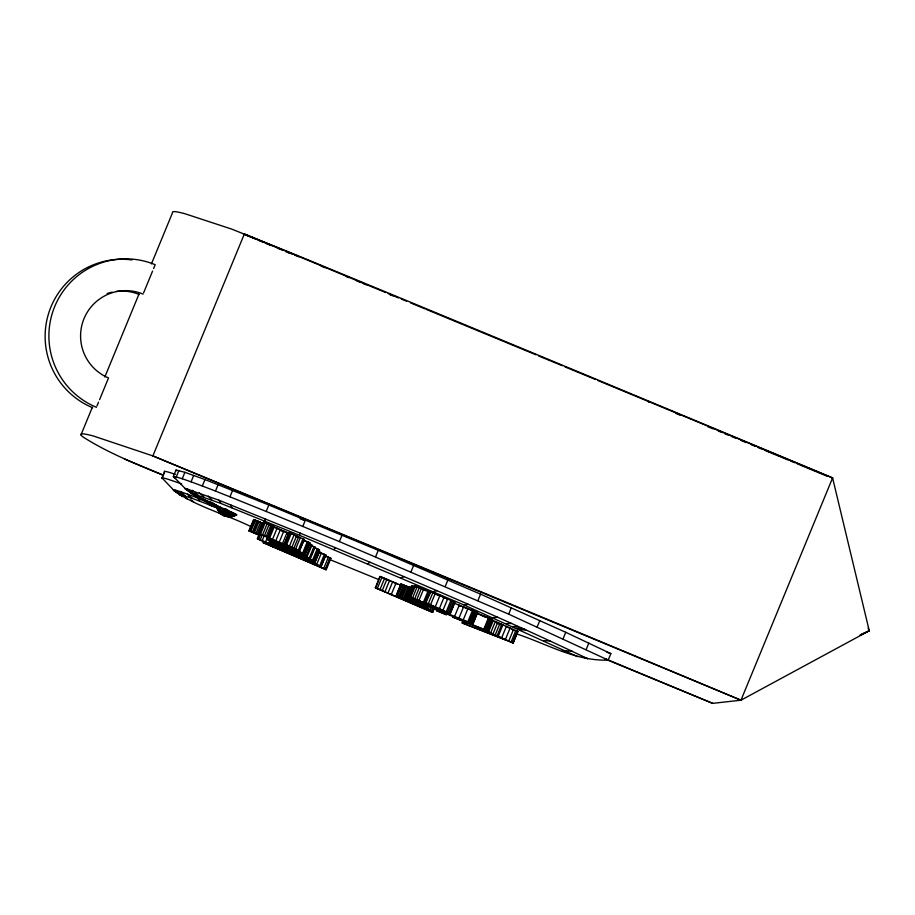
<?xml version="1.0" encoding="UTF-8"?>
<svg xmlns="http://www.w3.org/2000/svg" width="915" height="915" viewBox="0 0 915 915"><rect width="100%" height="100%" fill="white"/><g stroke="black" fill="none" stroke-linecap="round" stroke-linejoin="round"><path stroke-width="1.37" d="M224.209 514.962C226.417 518.073 233.05 516.815 236.344 515.076L216.169 506.693C225.593 519.548 220.24 513.727 228.681 516.701C205.658 505.778 230.443 522.053 235.841 514.688M223.226 509.197L223.226 514.161L224.255 515.751L228.075 516.22L234.011 513.784M258.979 535.058L257.412 538.866L293.807 554.936L262.925 542.515L263.817 542.984L326.209 569.725L271.195 545.923L321.085 566.488L325.843 555.039L319.026 552.054M326.209 569.725L330.933 558.253L324.699 555.531M577.674 656.673L463.871 604.895L299.537 535.309L300.28 533.182L218.822 500.162L185.059 488.416L173.37 476.475L176.023 470.024L184.899 472.312L204.971 479.54L268.827 505.011L378.272 550.292L480.581 594.155L565.767 632.299L610.854 653.642L608.189 660.104C575.329 661.225 546.404 643.6 516.071 633.729M80.978 434.854L92.358 407.244M104.825 376.991L138.966 294.138M151.433 263.897L172.58 212.612A293.12 11.255 22.4 0 1 185.116 213.79L231.724 229.105L293.715 253.958A4256.889 163.408 22.4 0 1 832.593 477.916L869.25 630.767L740.967 700.204L712.671 703.361A4256.889 163.408 22.4 0 1 605.147 659.006M96.956 406.02L98.534 402.188M99.586 399.638L108.53 377.929A45.373 45.235 83.6 0 1 84.008 318.649A45.373 45.235 83.6 0 1 143.095 294.092M143.621 292.811L152.565 271.103M153.617 268.553L155.195 264.721A77.169 76.917 83.6 0 0 54.728 306.491A77.169 76.917 83.6 0 0 96.43 407.301M365.68 284.245L244.397 233.874L152.874 455.91L93.502 436.043A293.12 11.255 22.4 0 0 83.356 437.176C108.153 452.948 135.672 463.813 162.687 475.057M175.383 474.37A77.729 2.985 22.4 0 0 167.136 471.785L164.517 471.305L161.886 478.522L164.014 473.364M175.646 478.488A77.729 2.985 22.4 0 1 173.644 477.207L173.37 476.475L176.24 476.921L178.905 470.47M176.24 476.921L182.245 478.762L184.899 472.312M182.245 478.762L191.063 481.828L193.717 475.377M191.063 481.828L202.306 486.002L204.971 479.54M202.306 486.002L215.471 491.069L218.136 484.618M215.471 491.069L229.962 496.822L232.627 490.371M268.381 537.517L258.796 533.594L299.422 550.876L304.283 539.484L289.106 532.53L284.405 543.933L293.257 548.211L279.109 542.481L267.272 537.254L268.301 537.551L273.082 526.114L263.989 522.316L258.796 534.978L249.017 530.917L253.718 519.514L263.497 523.586L262.25 523.197M249.017 530.917L253.878 519.537M249.486 531.158L254.347 519.697M249.177 530.94L250.39 531.363L255.091 519.972M250.39 531.363L255.605 520.12M250.904 531.524L252.334 532.084L257.035 520.681M258.796 534.978L253.466 532.553L258.167 521.15M254.301 532.896L259.002 521.493M255.914 533.594L260.615 522.191M229.962 496.822L266.173 511.462L268.827 505.011M257.287 534.211L261.987 522.82M258.293 534.703L262.994 523.3M258.899 533.742L263.989 522.316M257.412 538.866L259.711 533.811M260.5 534.143L265.201 522.74M257.618 538.878L258.613 539.232L260.706 534.166M258.613 539.232L260.215 539.85L262.308 534.783M262.514 534.943L267.214 523.54M260.215 539.85L262.193 540.651L264.286 535.584M264.424 535.721L269.124 524.329M266.242 536.499L270.943 525.096M262.193 540.651L265.522 542L267.603 536.933M271.149 528.447L272.19 525.919L273.082 526.114M267.649 537.128L272.35 525.725M267.798 537.414L272.498 526.011M269.513 538.306L274.214 526.903L272.19 525.919M318.729 550.704L319.667 551.173L314.966 562.565L268.61 543.293L269.662 540.754M311.615 545.649L315.069 547.204L310.379 558.688L300.703 554.867L314.371 561.147L276.433 545.832L307.268 558.173L271.286 542.744L270.428 542.298L271.469 539.759M272.407 539.587L277.108 528.195L274.214 526.903M275.69 541.017L280.39 529.613L277.108 528.195M279.109 542.481L283.799 531.089L280.39 529.613M282.403 543.876L287.104 532.484L283.799 531.089M284.405 543.933L289.243 532.541M285.32 542.87L289.106 532.53M284.542 543.933L285.457 544.288L290.147 532.885M299.594 550.876L286.601 544.757L291.302 533.365M289.517 546.003L294.207 534.612M291.954 547.09L296.654 535.687M293.978 548.016L298.679 536.625M266.173 511.462L302.785 526.434L305.438 519.983M270.428 542.298L293.257 551.516L294.31 548.977M295.694 548.828L300.394 537.437M298.301 550.109L302.991 538.706M299.422 550.876L304.226 539.393L302.934 539.107M307.349 541.703L309.75 542.778L305.061 554.181L302.659 553.095L307.349 541.703L303.437 540.067M303.265 553.358L307.966 541.954M304.02 553.678L308.721 542.286M304.077 554.799L267.123 539.415L307.211 556.549L304.077 554.799L305.644 550.99M304.695 553.987L309.396 542.584M302.659 553.095L267.409 538.535L304.912 554.193L309.75 542.778M306.17 555.84L310.86 544.436L308.778 543.396M308.63 551.299L310.196 547.502M293.257 551.516L306.914 557.052L311.992 545.088L310.86 544.436M310.379 558.688L309.316 558.07L314.005 546.667M309.853 558.527L314.691 546.987M312.587 560.163L317.288 548.76L313.811 547.17M313.788 560.746L318.489 549.343L317.288 548.76M314.486 559.797L319.129 549.721L318.489 549.343M314.039 562.096L319.129 549.721M325.843 555.039L321.085 566.488L268.335 543.464L314.737 562.531L319.667 551.173M316.67 564.452L321.371 553.049M319.69 565.756L324.39 554.353M320.513 566.293L323.121 559.957M320.696 566.202L325.397 554.81M323.716 568.501L328.416 557.098M325.397 569.233L330.086 557.83M325.568 569.519L330.269 558.127L330.91 558.322M605.581 659.155L608.189 660.104L508.683 614.148L339.396 541.588L342.05 535.138M375.608 556.743L378.272 550.292M449.825 614.731L454.526 603.328L477.596 612.432L472.941 623.927L434.659 608.212L442.62 611.929L434.19 608.624L432.658 612.352L431.937 612.146L375.31 587.842L380.011 576.45L400.919 585.245M375.71 588.139L380.011 576.45M375.31 587.842L377.289 588.574L381.99 577.182M432.658 612.352L379.931 589.637L384.632 578.246M382.207 590.61L386.908 579.206M384.941 591.776L389.63 580.373M387.983 593.092L392.684 581.688M391.277 594.51L395.978 583.118M396.275 595.471L400.976 584.067L408.273 586.778L409.84 587.499L405.139 598.902L402.669 598.181L425.601 607.526L432.989 611.403L396.275 595.471L405.139 598.902M396.344 595.608L400.976 584.067M396.607 595.493L401.308 584.09M398.974 590.861L400.541 587.064M397.373 595.699L402.062 584.296M398.791 596.203L403.492 584.799M399.821 596.603L404.51 585.2M411.029 571.738L413.683 565.287M401.09 597.118L405.791 585.726M402.211 597.587L406.901 586.195M403.572 598.17L408.273 586.778M404.453 599.142L409.417 587.281M405.78 599.783L411.659 585.749L415.307 587.007M472.941 623.927L453.886 616.95L407.118 597.323L411.659 585.749M407.118 597.323L412.23 585.875M407.53 597.266L408.101 597.461L412.802 586.058M407.186 600.434L408.753 596.637M408.101 597.461L408.913 597.758L413.614 586.355M408.513 601.018L409.554 598.479M409.966 597.072L443.215 610.682L424.72 602.425L429.421 591.021L435.266 593.332L454.755 602.219L450.054 613.61L409.966 597.072L414.667 585.669L431.377 592.325M410.698 597.255L415.387 585.852M409.634 601.464L410.675 598.936M410.469 601.761L411.51 599.222M412.574 597.918L417.274 586.515M411.567 602.127L413.134 598.33M412.688 602.493L413.729 599.965M414.735 598.753L419.436 587.35M413.809 602.859L414.85 600.332M414.827 603.202L415.868 600.663L408.913 597.758M416.805 599.565L421.506 588.173M416.05 603.625L417.091 601.086M417.32 604.083L418.361 601.555M418.967 600.446L423.668 589.054M418.796 604.655L419.836 602.127M420.648 605.41L421.689 602.882M421.643 605.833L422.696 603.294M421.335 607.377L422.375 604.849M423.405 602.31L428.094 590.918M422.787 606.313L423.839 603.786M425.143 602.653L429.421 591.021M424.72 602.425L425.338 602.63L430.039 591.239M424.114 606.885L425.155 604.357M425.338 602.63L430.507 591.41M425.807 602.813L430.919 591.57M425.601 607.526L426.642 604.998M426.218 602.974L428.277 603.786L432.978 592.382M426.893 608.098L427.934 605.57M427.637 608.441L428.689 605.902M450.054 613.61L430.576 604.735L435.266 593.332M429.959 609.562L430.999 607.022M431.72 610.488L432.772 607.949M431.983 611.963L433.035 609.424M432.795 611.129L433.836 608.601M432.452 612.329L434.099 608.441M435.311 606.737L440.001 595.345M445.25 586.412L447.915 579.961M439.406 608.521L444.107 597.118M443.02 610.133L447.721 598.73M446.291 611.632L450.992 600.229M447.607 612.249L452.307 600.846M448.945 612.901L453.634 601.498M449.894 613.416L454.583 602.013M454.538 616.55L459.238 605.147M458.907 618.22L463.608 606.828M463.253 619.89L467.954 608.486M490.554 619.341L517.913 631.625L513.212 643.016L462.933 623.355L462.235 623.001L463.287 620.473M462.235 623.001L463.459 620.473M462.418 623.012L463.242 623.275L464.282 620.747M463.242 623.275L464.477 623.733L465.518 621.194M464.477 623.733L465.449 624.099L466.501 621.571M467.862 621.662L472.552 610.259M468.903 622.074L473.593 610.671M477.927 600.606L480.581 594.155M470.047 622.543L474.748 611.151M471.156 623.012L475.857 611.62M472.06 623.424L476.761 612.021M472.346 623.744L476.521 613.622M472.895 623.836L477.596 612.432L475.892 611.929M483.818 629.12L488.519 617.717L492.419 619.421L487.775 630.915L452.731 617.065L487.775 630.915M484.412 629.36L489.113 617.957M485.225 629.692L489.925 618.288M486.105 630.058L490.806 618.654M486.883 630.401L491.584 618.998M513.212 643.016L487.043 631.259L491.435 620.633M487.718 630.812L492.419 619.421M488.576 631.933L493.276 620.542M490.669 632.848L495.37 621.457M493.002 633.866L497.703 622.475M495.255 634.85L499.956 623.458M497.131 635.673L501.832 624.27M498.263 636.165L502.953 624.762M508.683 614.148L511.336 607.697M501.717 637.675L506.418 626.272M505.469 639.311L510.17 627.919M508.843 640.797L513.544 629.406M511.153 641.838L515.854 630.446M512.469 642.467L517.158 631.064M512.823 642.959L517.627 631.327M513.029 642.845L517.73 631.453M537.174 626.912L539.839 620.462M563.102 638.75L565.767 632.299M586.183 649.524L588.837 643.073M740.967 700.204A4256.889 163.408 22.4 0 0 202.089 476.246L152.874 455.91L740.967 700.204L832.593 477.916L597.872 380.503M333.884 549.526L335.405 547.708C420.134 583.255 504.84 619.032 587.727 658.743L583.839 657.336M230.889 512.389C226.508 519.56 218.09 513.395 217.347 507.013M311.912 545.146L310.105 544.585M367.864 563.743L370.14 562.256M869.25 630.767L860.317 634.941L869.25 630.767L868.118 628.159M401.09 577.822L404.121 576.644M433.207 591.582L436.958 590.713M297.855 536.842L289.495 532.736M463.871 604.895L468.297 604.335M831.563 478.042L832.593 477.916M244.397 233.874L243.367 233.988L256.543 239.467M648.438 402.028L649.467 401.914M228.681 516.701C239.421 518.336 207.911 506.098 222.517 514.241L224.255 515.751L227.526 516.289L224.141 515.557L221.11 513.624M492.716 617.614L497.806 617.328M506.087 623.595L511.474 623.447M512.777 626.592L518.302 626.512M516.117 628.09L521.722 628.045M517.787 628.834L523.437 628.811M524.284 629.188L518.622 629.211L525.141 629.566M226.657 509.403L228.704 510.856L224.312 509.426L236.905 514.893C228.27 509.175 217.084 508.934 209.398 501.775M519.457 629.589L525.69 629.817M543.784 640.683L550.018 640.923M565.436 650.794L572.149 651.263M415.868 600.663L413.854 600.068L434.19 608.624M562.405 651.137L564.761 651.354M216.889 507.825L192.322 498.389L179.797 494.569L173.301 489.719L161.852 477.756L164.483 478.236A77.729 2.985 22.4 0 1 181.605 483.978M204.64 500.539L180.438 491.618L173.301 489.719L173.553 490.371C197.045 507.07 225.925 514.196 251.522 526.914M225.296 509.438L193.877 495.026L185.059 488.416L191.692 493.242L221.121 503.525L299.537 535.309M235.304 514.813L236.344 515.076M409.84 587.499L407.369 586.778M453.771 601.944L454.755 602.219M492.476 619.512L477.722 613.851M318.66 549.663L317.299 549.24M234.64 514.585L235.944 515.008M325.786 555.085L319.426 552.557M223.088 510.49L226.691 511.679M309.602 542.801L306.182 541.52M207.065 501.477L209.363 504.828L217.175 507.573M318.557 550.819L319.438 551.127M606.931 652.223L610.854 653.642M483.086 616.275L482.411 616.15M209.363 504.828L217.198 507.711M223.157 509.827L226.92 511.211M460.851 606.142L460.291 605.993L460.977 606.348M330.269 558.127L326.175 556.503M514.836 630.572L516.003 631.018M209.398 502.815L217.587 507.493L196.142 496.788L201.266 498.744M462.418 606.737L467.027 608.509M295.968 536.144L297.135 536.59M465.449 624.099L505.263 639.665L477.207 627.301L487.043 631.259M469.429 609.436L472.883 610.774M511.782 629.394L513.349 630M458.587 605.558L460.428 606.268M476.738 613.119L488.519 617.717M484.321 616.744L485.327 617.133M497.085 623.275L500.791 624.728M295.957 536.442L298.816 537.585M312.633 546.381L315.069 547.204M261.416 522.877L253.718 519.514M377.289 588.574L379.931 589.637M378.81 579.618L329.309 559.374M300.166 518.794L304.135 520.418M252.334 532.084L253.466 532.553M428.277 603.786L430.576 604.735M426.321 309.43L535.95 354.768M538.489 355.901L562.359 365.737M564.887 366.835L595.356 379.439M368.31 285.343L385.455 292.457M388.086 293.555L392.043 295.202M394.685 296.3L398.631 297.935M401.273 299.033L406.546 301.218M410.503 302.865L425.006 308.893M244.648 234.332L272.35 245.826M274.992 246.924L280.264 249.12M288.179 252.403L292.137 254.05M294.779 255.148L298.736 256.783M321.154 266.105L325.111 267.74M346.225 276.513L348.855 277.611M356.77 280.894L360.727 282.541M363.369 283.639L367.327 285.274M389.756 294.596L393.713 296.231M676.139 413.534L680.097 415.181M707.638 426.573L713.082 428.872M718.183 430.954L722.141 432.589M724.771 433.687L728.729 435.334M731.371 436.421L735.317 438.068M740.59 440.264L746.057 442.574M751.146 444.633L755.092 446.28M757.734 447.378L761.692 449.013M764.322 450.111L768.28 451.758M768.486 451.884L779.042 456.265M780.14 456.688L788.055 459.971M790.697 461.069L794.643 462.704M797.285 463.802L801.243 465.449M801.46 465.575L827.606 476.395M259.185 240.565L263.143 242.201M265.773 243.299L271.046 245.494M278.961 248.777L282.907 250.413M285.549 251.511L289.506 253.158M302.785 526.434L339.396 541.588M124.566 459.067L162.813 474.954M605.856 658.994L712.671 703.361M300.28 533.182L335.405 547.708M285.457 544.288L286.601 544.757M265.522 542L268.61 543.293M281.282 530.837L283.879 531.924M303.151 540.262L305.484 541.234M287.104 532.484L290.032 533.708M289.895 533.948L271.595 526.102M226.463 512.148L234.057 516.083L231.587 515.202M225.845 513.338L228.578 514.493M429.021 591.593L422.021 588.78L424.08 589.752M306.914 557.052L309.316 558.07M391.323 581.471L381.166 577.113M392.558 581.997L397.476 584.113M422.433 589.329L425.887 590.815M495.793 621.983L503.033 625.139M429.844 591.25L447.263 598.913M436.535 594.601L440.092 596.191M267.626 524.329L270.348 525.553M506.864 626.832L509.666 628.102M417.377 587.087L419.207 587.91M410.48 588.391L408.056 587.178M196.142 496.788L215.082 506.224L209.741 501.512M219.326 510.707L217.484 509.701L231.095 515.408L229.745 513.544M211.925 502.747L221.476 508.294L219.463 506.899M185.31 489.068L191.292 492.35M173.553 490.371L178.482 493.139M402.52 585.017L401.045 584.205M195.764 496.147L215.082 506.224L209.501 501.923M411.807 585.92L412.745 586.424M212.84 504.668L217.473 507.207M213.63 504.359L218.971 507.333L213.492 503.456M196.199 495.553L215.082 506.224L205.509 500.059M264.218 522.705L263.486 522.191M215.986 506.716L203.519 499.224L205.486 500.699M414.667 585.669L415.273 586.069M208.814 501.809L215.585 506.167L212.006 502.804M207.396 500.86L215.585 506.167L210.221 501.603M208.86 501.672L215.585 506.167L210.107 501.992M210.038 502.255L215.585 506.167L210.073 502.118M176.378 492.076L182.623 496.639M188.135 490.76L193.877 495.026M216.169 506.693L218.719 511.416M217.507 509.346L229.471 513.818L231.095 515.408M187.392 488.827L193.74 493.643M194.518 494.26L198.978 497.646M184.99 497.268L187.209 498.961M175.634 490.143L181.902 494.935M192.196 490.303L197.926 494.935M212.143 502.69L216.958 506.613M190.961 499.75L193.728 502.015M194.449 494.294L197.594 496.914M185.322 495.976L180.438 491.618L183.56 495.45M199.264 492.762L204.079 497.074M192.322 498.389L187.506 494.077L190.354 497.726M208.277 496.102L211.937 499.979M200.168 501.294L195.021 494.889M218.822 500.162L221.121 503.525M225.742 508.683L227.126 510.787C225.891 519.125 219.417 513.475 219.737 507.848M179.797 494.569L180.164 495.164M191.692 493.242L191.898 493.826M176.023 470.024L176.309 470.756M230.797 504.92L231.792 507.756M164.517 471.305L164.551 472.071M265.156 518.805L265.19 521.253M92.644 407.724A77.169 76.917 83.6 0 1 132 259.929M107.124 293.578A45.373 45.235 83.6 0 1 112.202 292.137M116.079 291.45A45.373 45.235 83.6 0 1 139.297 294.516M446.303 614.708L436.421 610.591L446.303 614.708M417.457 600.194L431.823 606.348L417.457 600.194"/></g></svg>
